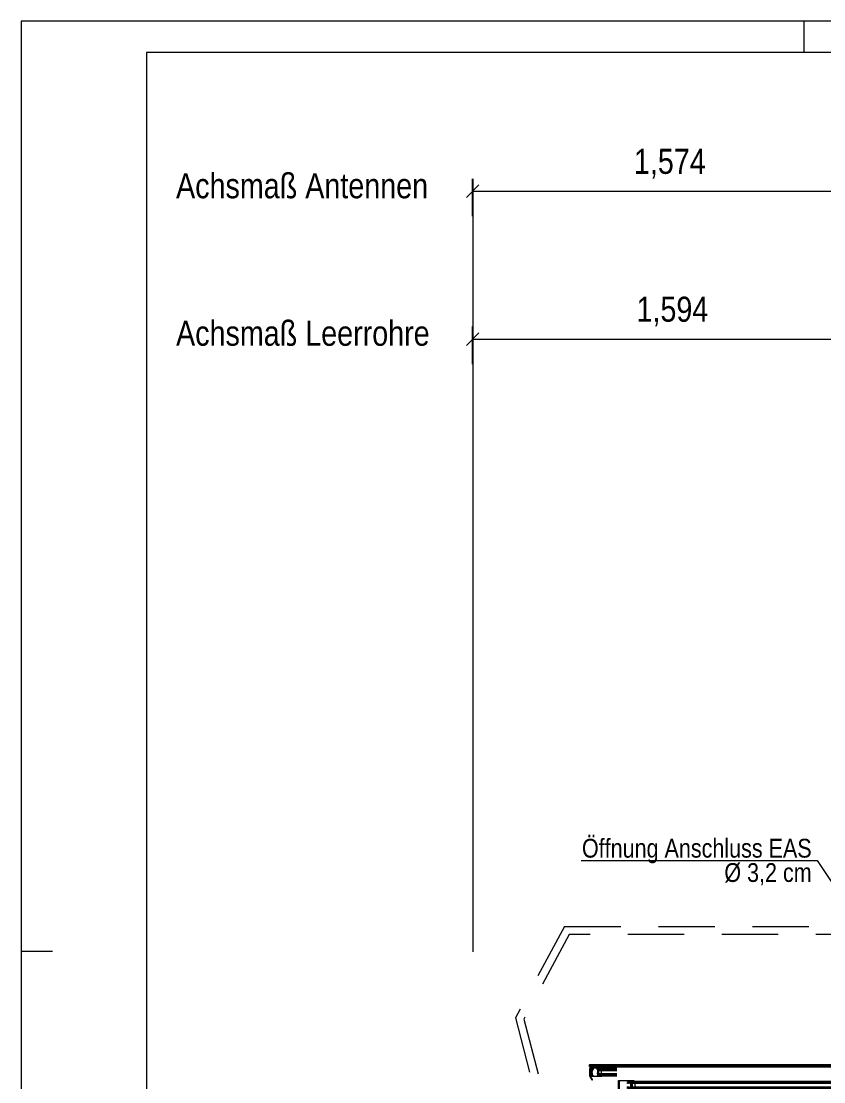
# Model space of a CAD drawing. Header units: millimetres. Extents: x 2027740 to 2136289, y -1533552 to -1491502.
# Drawn here: x 2121842 to 2125046, y -1518876 to -1514642 of the extents above; entities that cross this region are included whole.
import ezdxf
from ezdxf.enums import TextEntityAlignment as Align

# ---------------------------------------------------------------- set-up
doc = ezdxf.new("R2010")
doc.units = ezdxf.units.MM
doc.header["$MEASUREMENT"] = 0
for name, pattern in [('AUSGEZOGEN', [0]), ('DGN Style 2', [375.045563, 225.027338, -150.018225]), ('DGN Style 4', [5874.535883, 2935.433295, -1467.716648, 3.669292, -1467.716648])]:
    doc.linetypes.add(name, pattern=pattern)
for name, color, linetype, lineweight in [('01_Grundriss', 7, 'Continuous', 0), ('04_Bemassung', 1, 'Continuous', 0), ('09_EAS', 7, 'Continuous', 0), ('99_Zeichenkopf', 7, 'Continuous', 0)]:
    doc.layers.add(name, color=color, linetype=linetype, lineweight=lineweight)
doc.styles.add('Rossmann', font='ARIALN.TTF', dxfattribs={"height": 100})
doc.styles.add('Style-Arial Narrow', font='ARIALN.TTF')
doc.dimstyles.new('Rossmann_Bau_50', dxfattribs={"dimtxt": 100, "dimasz": 50, "dimexe": 50, "dimexo": 0.0625, "dimgap": 50, "dimtad": 1, "dimdec": 3, "dimlfac": 0.001, "dimzin": 3, "dimtxsty": 'Rossmann', "dimblk": 'TerminatorClosed', "dimcen": 0, "dimadec": 3, "dimazin": 0, "dimtfac": 1, "dimtdec": 0, "dimtofl": 0, "dimtmove": 0, "dimatfit": 1, "dimldrblk": 'TerminatorClosed', "dimfxl": 100, "dimfxlon": 1, "dimtolj": 1, "dimtzin": 3, "dimlwd": -1, "dimarcsym": 0})

# ---------------------------------------------------------------- blocks, each defined once
blk = doc.blocks.new('*U675')
at = {"layer": '01_Grundriss', "color": 1, "ltscale": 1.016508}
for p, q in [((-528.4, 5.7), (-529.5, 4.7)), ((-529.5, 4.7), (-529.5, -3.2)), ((-529.5, 3.2), (622, 3.2)), ((-529.5, 0.7), (622, 0.7)), ((-528.4, 5.7), (620.9, 5.7)), ((632, 8.5), (572, 8.5)), ((572, 8.5), (572, 5.7)), ((632, 6.5), (572, 6.5)), ((620.9, 5.7), (622, 4.7)), ((622, 4.7), (622, -3.2)), ((632, 8.5), (632, -8.5)), ((-529.5, -1.8), (622, -1.8)), ((-528.4, -4.3), (-529.5, -3.2)), ((-528.4, -4.3), (620.9, -4.3)), ((572, -8.5), (572, -4.3)), ((632, -6.5), (572, -6.5)), ((632, -8.5), (572, -8.5)), ((620.9, -4.3), (622, -3.2))]:
    blk.add_line(p, q, dxfattribs=at)
blk = doc.blocks.new('*U679')
at = {"layer": '01_Grundriss', "color": 1, "linetype": 'DGN Style 2'}
for p, q in [((-54.4, 23.4), (6.1, 23.4)), ((-54.4, 19.4), (21.4, 19.4)), ((-54.4, 18.4), (21.4, 18.4)), ((-54.4, 16.9), (21.4, 16.9)), ((-54.4, 15.4), (21.4, 15.4)), ((21.4, 14.4), (-54.4, 14.4)), ((-54.4, 0.4), (21.4, 0.4)), ((-54.4, -0.6), (21.4, -0.6)), ((-54.4, -2.1), (21.4, -2.1)), ((-54.4, -3.6), (21.4, -3.6)), ((21.4, -4.6), (-54.4, -4.6)), ((-54.4, -8.6), (6.1, -8.6))]:
    blk.add_line(p, q, dxfattribs=at)
at = {"layer": '01_Grundriss', "color": 1, "linetype": 'DGN Style 2', "extrusion": (0, 0, -1), "flags": 128}
blk.add_lwpolyline([(-18.9, 0.4), (-6.9, 0.4), (-6.9, 14.4), (-18.9, 14.4), (-18.9, 0.4)], dxfattribs=at)
for points in [[(-54.4, 20.1), (-54.4, -5, 0.146081), (-52.7, -10.5), (-44.7, -22.7, 1.931852), (-43.8, -20.4), (-50.7, -9.9, -0.596381), (-49.9, -8.4), (-49.4, -8.4), (-49.4, 1.2, -0.414214), (-49.2, 1.4), (-46.6, 1.4, -0.388879), (-46.4, 1.2), (-46.3, 0.1, 0.548619), (-46, -0.1), (-42.2, 2.1, 0.488451), (-42.1, 2.8, -0.405376), (-42.1, 11.9, 0.488451), (-42.2, 12.7), (-46, 14.8, 0.548619), (-46.3, 14.7), (-46.4, 13.6, -0.388879), (-46.6, 13.4), (-49.2, 13.4, -0.414214), (-49.4, 13.6), (-49.4, 23.1), (-51.4, 23.1, 0.414214)], [(-50.4, 3.9, -0.414214), (-50.9, 4.4), (-50.9, 10.4, -0.414214), (-50.4, 10.9), (-45.9, 10.9, -0.517638), (-45.5, 10.2, 0.171573), (-45.5, 4.5, -0.517638), (-45.9, 3.9)]]:
    blk.add_lwpolyline(points, format="xyb", close=True, dxfattribs=at)
at = {"layer": '01_Grundriss', "color": 1, "linetype": 'DGN Style 2'}
blk.add_rational_spline([(41.8, -0.7), (41.3, -0.7), (41, -1.2), (39.9, -3.2), (38.7, -5.1), (38.4, -5.6), (25.9, -5.6), (25.6, -5.6), (25.4, -5.6), (24.4, -5.6), (24.4, -4.6), (24.4, -3.2), (24.4, -1.8), (24.4, -1.1), (25, -0.9), (25.2, -0.8), (25.4, -0.7), (25.4, 0.3), (25.4, 1.4), (25.2, 1.5), (25, 1.5), (24.4, 1.8), (24.4, 2.5), (24.4, 7.4), (24.4, 12.3), (24.4, 13), (25, 13.2), (25.2, 13.3), (25.4, 13.4), (25.4, 14.4), (25.4, 15.5), (25.2, 15.6), (25, 15.6), (24.4, 15.9), (24.4, 16.6), (24.4, 18), (24.4, 19.4), (24.4, 20.4), (25.4, 20.4), (25.6, 20.4), (25.9, 20.4), (38.4, 20.4), (38.7, 19.9), (39.9, 17.9), (41, 16), (41.3, 15.5), (41.8, 15.5), (44.2, 15.5), (46.6, 15.5), (46.6, 14.4), (46.6, 13.4), (47, 13.4), (47.4, 13.4), (49.4, 13.4), (49.4, 15.4), (49.4, 16.3), (49.4, 17.2), (49.4, 18.1), (48.4, 18.2), (46.5, 18.3), (44.6, 18.4), (44.3, 18.4), (44, 18.2), (42.9, 17.6), (42.3, 18.6), (41.8, 19.6), (41.2, 20.6), (40.7, 21.4), (41.6, 21.4), (45.2, 21.4), (48.9, 21.4), (49.4, 21.4), (49.4, 21.9), (49.4, 22.4), (49.4, 22.9), (49.4, 23.4), (48.9, 23.4), (27.5, 23.4), (6.1, 23.4), (5.4, 23.4), (5.4, 22.6), (5.4, 22.5), (5.4, 22.4), (5.4, 22.1), (5.6, 22.1), (12, 21.5), (18.4, 20.9), (19.6, 20.9), (20.9, 20.9), (21.4, 20.9), (21.4, 20.4), (21.4, 14.1), (21.4, 7.7), (21.5, 7.6), (21.7, 7.4), (21.5, 7.2), (21.4, 7), (21.4, 0.7), (21.4, -5.6), (21.4, -6.1), (20.9, -6.1), (19.6, -6.1), (18.4, -6.1), (12, -6.7), (5.6, -7.3), (5.4, -7.4), (5.4, -7.6), (5.4, -7.8), (5.4, -7.9), (5.4, -8.6), (6.1, -8.6), (27.5, -8.6), (48.9, -8.6), (49.4, -8.6), (49.4, -8.1), (49.4, -7.6), (49.4, -7.1), (49.4, -6.6), (48.9, -6.6), (45.2, -6.6), (41.6, -6.6), (41.3, -6.6), (41.2, -6.4), (41, -6.1), (41.2, -5.9), (41.8, -4.9), (42.3, -3.9), (42.9, -2.8), (44, -3.5), (44.3, -3.6), (44.6, -3.6), (46.5, -3.5), (48.4, -3.4), (49.4, -3.4), (49.4, -2.4), (49.4, -1.5), (49.4, -0.6), (49.4, 1.4), (47.4, 1.4), (47, 1.4), (46.6, 1.4), (46.6, 0.3), (46.6, -0.7), (44.2, -0.7), (41.8, -0.7)], [1, 0.866025403784, 1, 1, 1, 0.866025403784, 1, 1, 1, 0.707106781187, 1, 1, 1, 0.831469612303, 1, 1, 1, 1, 1, 1, 1, 0.831469612303, 1, 1, 1, 0.831469612303, 1, 1, 1, 1, 1, 1, 1, 0.831469612303, 1, 1, 1, 0.707106781187, 1, 1, 1, 0.866025403784, 1, 1, 1, 0.866025403784, 1, 1, 1, 1, 1, 1, 1, 0.707106781187, 1, 1, 1, 0.725374371012, 1, 1, 1, 0.954130334949, 1, 0.69564876227, 1, 1, 1, 0.5, 1, 1, 1, 0.707106781187, 1, 1, 1, 0.707106781187, 1, 1, 1, 0.707106781187, 1, 1, 1, 0.740173090109, 1, 1, 1, 1, 1, 0.707106781187, 1, 1, 1, 1, 1, 1, 1, 1, 1, 0.707106781187, 1, 1, 1, 1, 1, 0.740173090109, 1, 1, 1, 0.707106781187, 1, 1, 1, 0.707106781187, 1, 1, 1, 0.707106781187, 1, 1, 1, 0.866025403784, 1, 0.866025403784, 1, 1, 1, 0.69564876227, 1, 0.954130334949, 1, 1, 1, 0.725374371012, 1, 1, 1, 0.707106781187, 1, 1, 1, 1, 1, 1, 1], degree=2, knots=[0, 0, 0, 0.017241, 0.017241, 0.034483, 0.034483, 0.051724, 0.051724, 0.068966, 0.068966, 0.086207, 0.086207, 0.103448, 0.103448, 0.12069, 0.12069, 0.126437, 0.126437, 0.132184, 0.132184, 0.137931, 0.137931, 0.155172, 0.155172, 0.172414, 0.172414, 0.189655, 0.189655, 0.195402, 0.195402, 0.201149, 0.201149, 0.206897, 0.206897, 0.224138, 0.224138, 0.241379, 0.241379, 0.258621, 0.258621, 0.275862, 0.275862, 0.293103, 0.293103, 0.310345, 0.310345, 0.327586, 0.327586, 0.333333, 0.333333, 0.33908, 0.33908, 0.344828, 0.344828, 0.362069, 0.362069, 0.37931, 0.37931, 0.396552, 0.396552, 0.413793, 0.413793, 0.431034, 0.431034, 0.448276, 0.448276, 0.465517, 0.465517, 0.482759, 0.482759, 0.5, 0.5, 0.517241, 0.517241, 0.534483, 0.534483, 0.551724, 0.551724, 0.568966, 0.568966, 0.586207, 0.586207, 0.603448, 0.603448, 0.62069, 0.62069, 0.62931, 0.62931, 0.637931, 0.637931, 0.655172, 0.655172, 0.659483, 0.659483, 0.663793, 0.663793, 0.668103, 0.668103, 0.672414, 0.672414, 0.689655, 0.689655, 0.698276, 0.698276, 0.706897, 0.706897, 0.724138, 0.724138, 0.741379, 0.741379, 0.758621, 0.758621, 0.775862, 0.775862, 0.793103, 0.793103, 0.810345, 0.810345, 0.827586, 0.827586, 0.844828, 0.844828, 0.853448, 0.853448, 0.862069, 0.862069, 0.87931, 0.87931, 0.896552, 0.896552, 0.913793, 0.913793, 0.931034, 0.931034, 0.948276, 0.948276, 0.965517, 0.965517, 0.982759, 0.982759, 0.988506, 0.988506, 0.994253, 0.994253, 1, 1, 1], dxfattribs=at)
blk = doc.blocks.new('*U680')
at = {"layer": '01_Grundriss', "color": 1, "ltscale": 1.016508}
for p, q in [((-418.3, -26.6), (-418.3, 12.4)), ((-363.7, 5.1), (599.5, 5.1)), ((-363.7, 3.6), (599.5, 3.6)), ((-363.7, 2.1), (599.5, 2.1)), ((-351, 10.1), (584.3, 10.1)), ((-417.8, -27.1), (-357.2, -27.1)), ((-363.7, -13.9), (599.5, -13.9)), ((-363.7, -15.4), (599.5, -15.4)), ((-363.7, -16.9), (599.5, -16.9)), ((-351, -21.9), (584.2, -21.9))]:
    blk.add_line(p, q, dxfattribs=at)
at = {"layer": '01_Grundriss', "color": 1, "ltscale": 1.016508, "flags": 128}
for points in [[(-417.8, 12.9), (-357.7, 12.9)], [(-415.3, 10.2), (-415.3, -6.6), (-415.8, -7.1), (-415.3, -7.6), (-415.3, -23.6)], [(-358.2, 10.7), (-414.8, 10.7)], [(599.5, 1.1), (-363.7, 1.1), (-363.7, 6.1), (599.5, 6.1)], [(-363.7, -12.9), (-351.7, -12.9), (-351.7, 1.1), (-363.7, 1.1), (-363.7, -12.9)], [(-357.2, 12.4), (-357.2, 10.7)], [(597, -12.9), (585, -12.9), (585, 1.1), (597, 1.1), (597, -12.9)], [(-414.8, -24.1), (-382.2, -24.1)], [(-379.2, -24.1), (-359.7, -24.1)], [(599.5, -17.9), (-363.7, -17.9), (-363.7, -12.9), (599.5, -12.9)], [(-357.2, -22.6), (-357.2, -27.1)]]:
    blk.add_lwpolyline(points, dxfattribs=at)
for points in [[(-374.7, -14, -0.267949), (-373.9, -14.5), (-371.6, -18.4, 0.267949), (-370.7, -18.9), (-370.2, -18.9, 0.414214), (-369.2, -17.9), (-369.2, -15.1, 0.303347), (-369.9, -14.2), (-370.2, -14), (-370.2, -11.9), (-369.9, -11.8, 0.303347), (-369.2, -10.8), (-369.2, -1, 0.303347), (-369.9, -0.1), (-370.2, 0.1), (-370.2, 2.2), (-369.9, 2.3, 0.303347), (-369.2, 3.3), (-369.2, 6.1, 0.414214), (-370.2, 7.1), (-370.7, 7.1, 0.267949), (-371.6, 6.6), (-373.9, 2.7, -0.267949), (-374.7, 2.2), (-379.4, 2.2), (-379.4, 0.1), (-380.2, 0.1, -0.414214), (-382.2, 2.1), (-382.2, 3.9, -0.39896), (-381.3, 4.9), (-377.5, 5.1, -0.15321), (-376.9, 4.9, 0.423662), (-375.2, 5.3), (-374.1, 7.3, 0.57735), (-374.5, 8.1), (-381.7, 8.1, -0.414214), (-382.2, 8.6), (-382.2, 9.6, -0.414214), (-381.7, 10.1), (-351, 10.1, -0.414214), (-350.2, 9.3), (-350.2, 9.1, -0.386408), (-350.5, 8.8), (-363.2, 7.6), (-365.7, 7.6, 0.414214), (-366.2, 7.1), (-366.2, -5.6), (-366.6, -5.9), (-366.2, -6.3), (-366.2, -18.9, 0.414214), (-365.7, -19.4), (-363.2, -19.4), (-350.5, -20.6, -0.386408), (-350.2, -20.9), (-350.2, -21.2, -0.414214), (-351, -21.9), (-381.7, -21.9, -0.414214), (-382.2, -21.4), (-382.2, -20.4, -0.414214), (-381.7, -19.9), (-374.5, -19.9, 0.57735), (-374.1, -19.2), (-375.2, -17.2, 0.423662), (-376.9, -16.8, -0.15321), (-377.5, -16.9), (-381.3, -16.7, -0.39896), (-382.2, -15.7), (-382.2, -13.9, -0.414214), (-380.2, -11.9), (-379.4, -11.9), (-379.4, -14), (-374.7, -14)], [(614, -14, 0.267949), (613.1, -14.5), (610.9, -18.4, -0.267949), (610, -18.9), (603.5, -18.9, -0.414214), (602.5, -17.9), (602.5, -15.1, -0.303347), (603.1, -14.2), (603.5, -14), (603.5, -11.9), (603.1, -11.8, -0.303347), (602.5, -10.8), (602.5, -1, -0.303347), (603.1, -0.1), (603.5, 0.1), (603.5, 2.2), (603.1, 2.3, -0.303347), (602.5, 3.3), (602.5, 6.1, -0.414214), (603.5, 7.1), (610, 7.1, -0.267949), (610.9, 6.6), (613.1, 2.7, 0.267949), (614, 2.2), (618.7, 2.2), (618.7, 0.1), (619.5, 0.1, 0.414214), (621.5, 2.1), (621.5, 3.9, 0.39896), (620.6, 4.9), (616.7, 5.1, 0.15321), (616.1, 4.9, -0.423662), (614.5, 5.3), (613.3, 7.3, -0.57735), (613.8, 8.1), (621, 8.1, 0.414214), (621.5, 8.6), (621.5, 9.6, 0.414214), (621, 10.1), (584.3, 10.1, 0.414214), (583.5, 9.3), (583.5, 9.1, 0.386408), (583.8, 8.8), (596.5, 7.6), (599, 7.6, -0.414214), (599.5, 7.1), (599.5, -5.6), (599.9, -5.9), (599.5, -6.3), (599.5, -18.9, -0.414214), (599, -19.4), (596.5, -19.4), (583.8, -20.6, 0.386408), (583.5, -20.9), (583.5, -21.2, 0.414214), (584.3, -21.9), (621, -21.9, 0.414214), (621.5, -21.4), (621.5, -20.4, 0.414214), (621, -19.9), (613.8, -19.9, -0.57735), (613.3, -19.2), (614.5, -17.2, -0.423662), (616.1, -16.8, 0.15321), (616.7, -16.9), (620.6, -16.7, 0.39896), (621.5, -15.7), (621.5, -13.9, 0.414214), (619.5, -11.9), (618.7, -11.9), (618.7, -14), (614, -14)]]:
    blk.add_lwpolyline(points, format="xyb", dxfattribs=at)
for points in [[(607, 15, -0.56735), (607.8, 14.6), (607.8, 17.6, -4.795832), (607.8, 20), (607.8, 23, -0.56735), (607, 22.5, 1.67332)], [(608.8, 25.3, 0.414214), (607.8, 24.3), (607.8, 13.3, 0.414214), (608.8, 12.3), (609.8, 12.3), (609.8, 14.2, -0.478394), (610.4, 14.6), (612.1, 14.3), (612.1, 13.5, 0.767327), (613.9, 13), (614.6, 14.2, 0.516671), (613.8, 16, -0.12667), (610.6, 17.5, -0.223616), (610.3, 18.2), (610.3, 19.3, -0.223616), (610.6, 20.1, -0.12667), (613.8, 21.6, 0.516671), (614.6, 23.4), (613.9, 24.5, 0.767327), (612.1, 24), (612.1, 23.3), (610.4, 22.9, -0.478394), (609.8, 23.4), (609.8, 25.3)], [(627.5, 26.1), (627.5, -21.4, -0.414214), (627, -21.9), (621.8, -21.9, -0.414214), (621.5, -21.6), (621.5, -20.4, -0.414214), (621.8, -20.1), (625.2, -20.1, 0.414214), (625.5, -19.8), (625.5, -16.5, 0.414214), (625.2, -16.2), (621.8, -16.2, -0.414214), (621.5, -15.9), (621.5, -12.4, -0.414214), (621.8, -12.1), (622.7, -12.1, -0.414214), (623, -12.4), (623, -14.1, 0.414214), (623.3, -14.4), (625.5, -14.4, 0.414214), (625.8, -14.1), (625.8, -6.3), (626.1, -5.9), (625.8, -5.6), (625.8, 2.3, 0.414214), (625.5, 2.6), (623.3, 2.6, 0.414214), (623, 2.3), (623, 0.5, -0.414214), (622.7, 0.2), (621.8, 0.2, -0.414214), (621.5, 0.5), (621.5, 4.1, -0.414214), (621.8, 4.4), (625.2, 4.4, 0.414214), (625.5, 4.7), (625.5, 9.8, 0.414214), (625.2, 10.1), (608, 10.1), (608, 10.8, -0.414214), (609, 11.8), (609.8, 11.8), (609.8, 13.5, -0.414214), (610.3, 14), (611.8, 14), (611.8, 12.8, 0.414214), (612.3, 12.3), (625, 12.3, 0.414214), (625.5, 12.8), (625.5, 18.4), (625.9, 18.8), (625.5, 19.1), (625.5, 24.8, 0.414214), (625, 25.3), (612.3, 25.3, 0.414214), (611.8, 24.8), (611.8, 23.5), (610.3, 23.5, -0.414214), (609.8, 24), (609.8, 26.1, -0.414214), (610.8, 27.1), (626.5, 27.1, -0.414214)]]:
    blk.add_lwpolyline(points, format="xyb", close=True, dxfattribs=at)
at = {"layer": '01_Grundriss', "color": 1, "ltscale": 1.016508, "extrusion": (0, 0, -1)}
for centre, radius, start, end in [((417.8, 12.4), 0.5, 360, 90), ((357.7, 10.7), 0.5, 180, 0), ((357.7, 12.4), 0.5, 90, 180), ((380.7, -24.1), 1.5, 0, 180), ((357.7, -22.6), 0.5, 0, 180)]:
    blk.add_arc(centre, radius, start, end, dxfattribs=at)
at = {"layer": '01_Grundriss', "color": 1, "ltscale": 1.016508}
for centre, radius, start, end in [((-414.8, 10.2), 0.5, 90, 180), ((-417.8, -26.6), 0.5, 180, 270), ((-414.8, -23.6), 0.5, 180, 270), ((-359.7, -22.6), 1.5, 270, 360)]:
    blk.add_arc(centre, radius, start, end, dxfattribs=at)
blk = doc.blocks.new('*U674')
at = {"layer": '01_Grundriss', "color": 1, "ltscale": 1.016508, "extrusion": (0, 0, -1), "rotation": 180}
blk.add_blockref('*U675', (1757, 45.6), dxfattribs=at)
at = {"layer": '01_Grundriss', "color": 1, "linetype": 'DGN Style 2', "extrusion": (0, 0, -1)}
blk.add_blockref('*U679', (2232.1, 11.7), dxfattribs=at)
at = {"layer": '01_Grundriss', "color": 1, "ltscale": 1.016508}
blk.add_blockref('*U680', (-1752.5, -27), dxfattribs=at)
blk = doc.blocks.new('_Oblique')
at = {"color": 0, "linetype": 'ByBlock', "lineweight": -2}
blk.add_line((0.5, 0.5), (-0.5, -0.5), dxfattribs=at)
blk = doc.blocks.new('*D686')
at = {"layer": '04_Bemassung', "color": 0, "linetype": 'ByBlock', "lineweight": -2, "transparency": 16777216}
for p, q in [((2123644.6, -1515420.9), (2123644.6, -1515270.9)), ((2125218.3, -1515420.9), (2125218.3, -1515270.9))]:
    blk.add_line(p, q, dxfattribs=at)
at = {"layer": '04_Bemassung', "color": 7, "transparency": 16777216}
blk.add_line((2123644.6, -1515320.9), (2125218.3, -1515320.9), dxfattribs=at)
at = {"layer": 'Defpoints', "color": 0, "lineweight": 0, "transparency": 16777216}
for p in [(2125218.3, -1515320.9), (2125218.3, -1518111.2), (2123644.6, -1519920.2)]:
    blk.add_point(p, dxfattribs=at)
at = {"layer": '04_Bemassung', "color": 7, "transparency": 16777216, "xscale": 50, "yscale": 50, "zscale": 50, "rotation": 180}
blk.add_blockref('_Oblique', (2123644.6, -1515320.9), dxfattribs=at)
at = {"layer": '04_Bemassung', "color": 7, "transparency": 16777216, "xscale": 50, "yscale": 50, "zscale": 50}
blk.add_blockref('_Oblique', (2125218.3, -1515320.9), dxfattribs=at)
at = {"layer": '04_Bemassung', "color": 0, "transparency": 16777216, "insert": (2124431.4, -1515210.8), "char_height": 100, "attachment_point": 5, "style": 'Style-Arial Narrow'}
blk.add_mtext('\\A1;1,574', dxfattribs=at)
blk = doc.blocks.new('TerminatorClosed')
at = {"color": 0, "linetype": 'ByBlock', "lineweight": -2}
for p, q in [((0, 0), (-1, 0.5)), ((-1, 0.5), (-1, -0.5)), ((0, 0), (-1, 0)), ((0, 0), (-1, -0.5))]:
    blk.add_line(p, q, dxfattribs=at)
blk = doc.blocks.new('*D689')
at = {"layer": '04_Bemassung', "color": 0, "linetype": 'ByBlock', "lineweight": -2, "transparency": 16777216}
for p, q in [((2123644.6, -1516011.2), (2123644.6, -1515861.2)), ((2125238.8, -1516011.2), (2125238.8, -1515861.2))]:
    blk.add_line(p, q, dxfattribs=at)
at = {"layer": '04_Bemassung', "color": 7, "transparency": 16777216}
blk.add_line((2123644.6, -1515911.2), (2125238.8, -1515911.2), dxfattribs=at)
at = {"layer": 'Defpoints', "color": 0, "lineweight": 0, "transparency": 16777216}
for p in [(2125238.8, -1515911.2), (2125238.8, -1518321.2), (2123644.6, -1519920.2)]:
    blk.add_point(p, dxfattribs=at)
at = {"layer": '04_Bemassung', "color": 7, "transparency": 16777216, "xscale": 50, "yscale": 50, "zscale": 50, "rotation": 180}
blk.add_blockref('_Oblique', (2123644.6, -1515911.2), dxfattribs=at)
at = {"layer": '04_Bemassung', "color": 7, "transparency": 16777216, "xscale": 50, "yscale": 50, "zscale": 50}
blk.add_blockref('_Oblique', (2125238.8, -1515911.2), dxfattribs=at)
at = {"layer": '04_Bemassung', "color": 0, "transparency": 16777216, "insert": (2124441.7, -1515801.1), "char_height": 100, "attachment_point": 5, "style": 'Style-Arial Narrow'}
blk.add_mtext('\\A1;1,594', dxfattribs=at)
blk = doc.blocks.new('*U695')
at = {"layer": '99_Zeichenkopf'}
for p, q in [((-85, 143.5), (-85, 148.5)), ((-210, 0), (-205, 0))]:
    blk.add_line(p, q, dxfattribs=at)
at = {"layer": '99_Zeichenkopf', "flags": 128}
for points in [[(-210, -148.5), (210, -148.5), (210, 148.5), (-210, 148.5)], [(-190, -143.5), (205, -143.5), (205, 143.5), (-190, 143.5)]]:
    blk.add_lwpolyline(points, close=True, dxfattribs=at)
blk = doc.blocks.new('A3')
at = {"layer": '99_Zeichenkopf'}
blk.add_blockref('*U695', (-205, 143.5), dxfattribs=at)

msp = doc.modelspace()

# ---------------------------------------------------------------- linework, layer by layer
at = {"layer": '01_Grundriss', "color": 5, "linetype": 'DGN Style 4'}
msp.add_line((2123644.5793, -1515420.9093), (2123644.5793, -1519920.1534), dxfattribs=at)
at = {"layer": '09_EAS', "color": 1, "linetype": 'DGN Style 2'}
for p, q in [((2124011.451, -1518255.1534), (2123814.7138, -1518619.7658)), ((2124029.2054, -1518287.1534), (2123849.2773, -1518625.6066)), ((2124011.451, -1518255.1534), (2125238.7643, -1518255.1534)), ((2125238.7643, -1518287.1534), (2124029.2054, -1518287.1534)), ((2123814.7138, -1518619.7658), (2124138.0958, -1519870.1534)), ((2123849.2773, -1518625.6066), (2124171.1487, -1519870.1534))]:
    msp.add_line(p, q, dxfattribs=at)
at = {"layer": '09_EAS', "ltscale": 10, "flags": 128}
msp.add_lwpolyline([(2124077.8496, -1517992.639), (2125019.1349, -1517992.639), (2125238.7643, -1518321.1534)], dxfattribs=at)

# ---------------------------------------------------------------- block references
at = {"layer": '01_Grundriss', "color": 1, "ltscale": 1.016508}
msp.add_blockref('*U674', (2126397.2637, -1518856.1849), dxfattribs=at)
at = {"layer": '99_Zeichenkopf', "xscale": 25, "yscale": 25, "zscale": 25}
msp.add_blockref('A3', (2132217.2306, -1521942.1681), dxfattribs=at)

# ---------------------------------------------------------------- texts
at = {"layer": '01_Grundriss', "linetype": 'AUSGEZOGEN', "style": 'Rossmann'}
for s, p in [('Achsmaß Antennen', (2122460.4082, -1515298.9231)), ('Achsmaß Leerrohre', (2122460.4082, -1515887.6174))]:
    msp.add_text(s, height=100, dxfattribs=at).set_placement(p, align=Align.MIDDLE_LEFT)
at = {"layer": '09_EAS', "insert": (2124997.5987, -1517905.7897), "char_height": 75, "width": 2335.268738, "attachment_point": 3, "line_spacing_factor": 0.776525, "style": 'Rossmann'}
msp.add_mtext('\\C256;Öffnung Anschluss EAS\\PØ 3,2 cm', dxfattribs=at)

# ---------------------------------------------------------------- dimensions: what is measured, and where the dimension line sits
at = {"layer": '04_Bemassung', "color": 7}
for base, p2, picture, middle in [((2125218.2643, -1515320.9093), (2125218.2643, -1518111.1534), '*D686', (2124431.4218, -1515210.8138)), ((2125238.7643, -1515911.1646), (2125238.7643, -1518321.1534), '*D689', (2124441.6718, -1515801.0691))]:
    dim = msp.add_linear_dim(base=base, p1=(2123644.5793, -1519920.1534), p2=p2, dimstyle='Rossmann_Bau_50', override={"dimtxsty": 'Style-Arial Narrow', "dimblk": 'Oblique', "dimclrd": 7, "dimtdec": 3, "dimatfit": 1, "dimfrac": 2}, dxfattribs=at)
    dim.commit()
    dim.dimension.update_dxf_attribs({"geometry": picture, "text_midpoint": middle})

doc.saveas('drawing.dxf')
